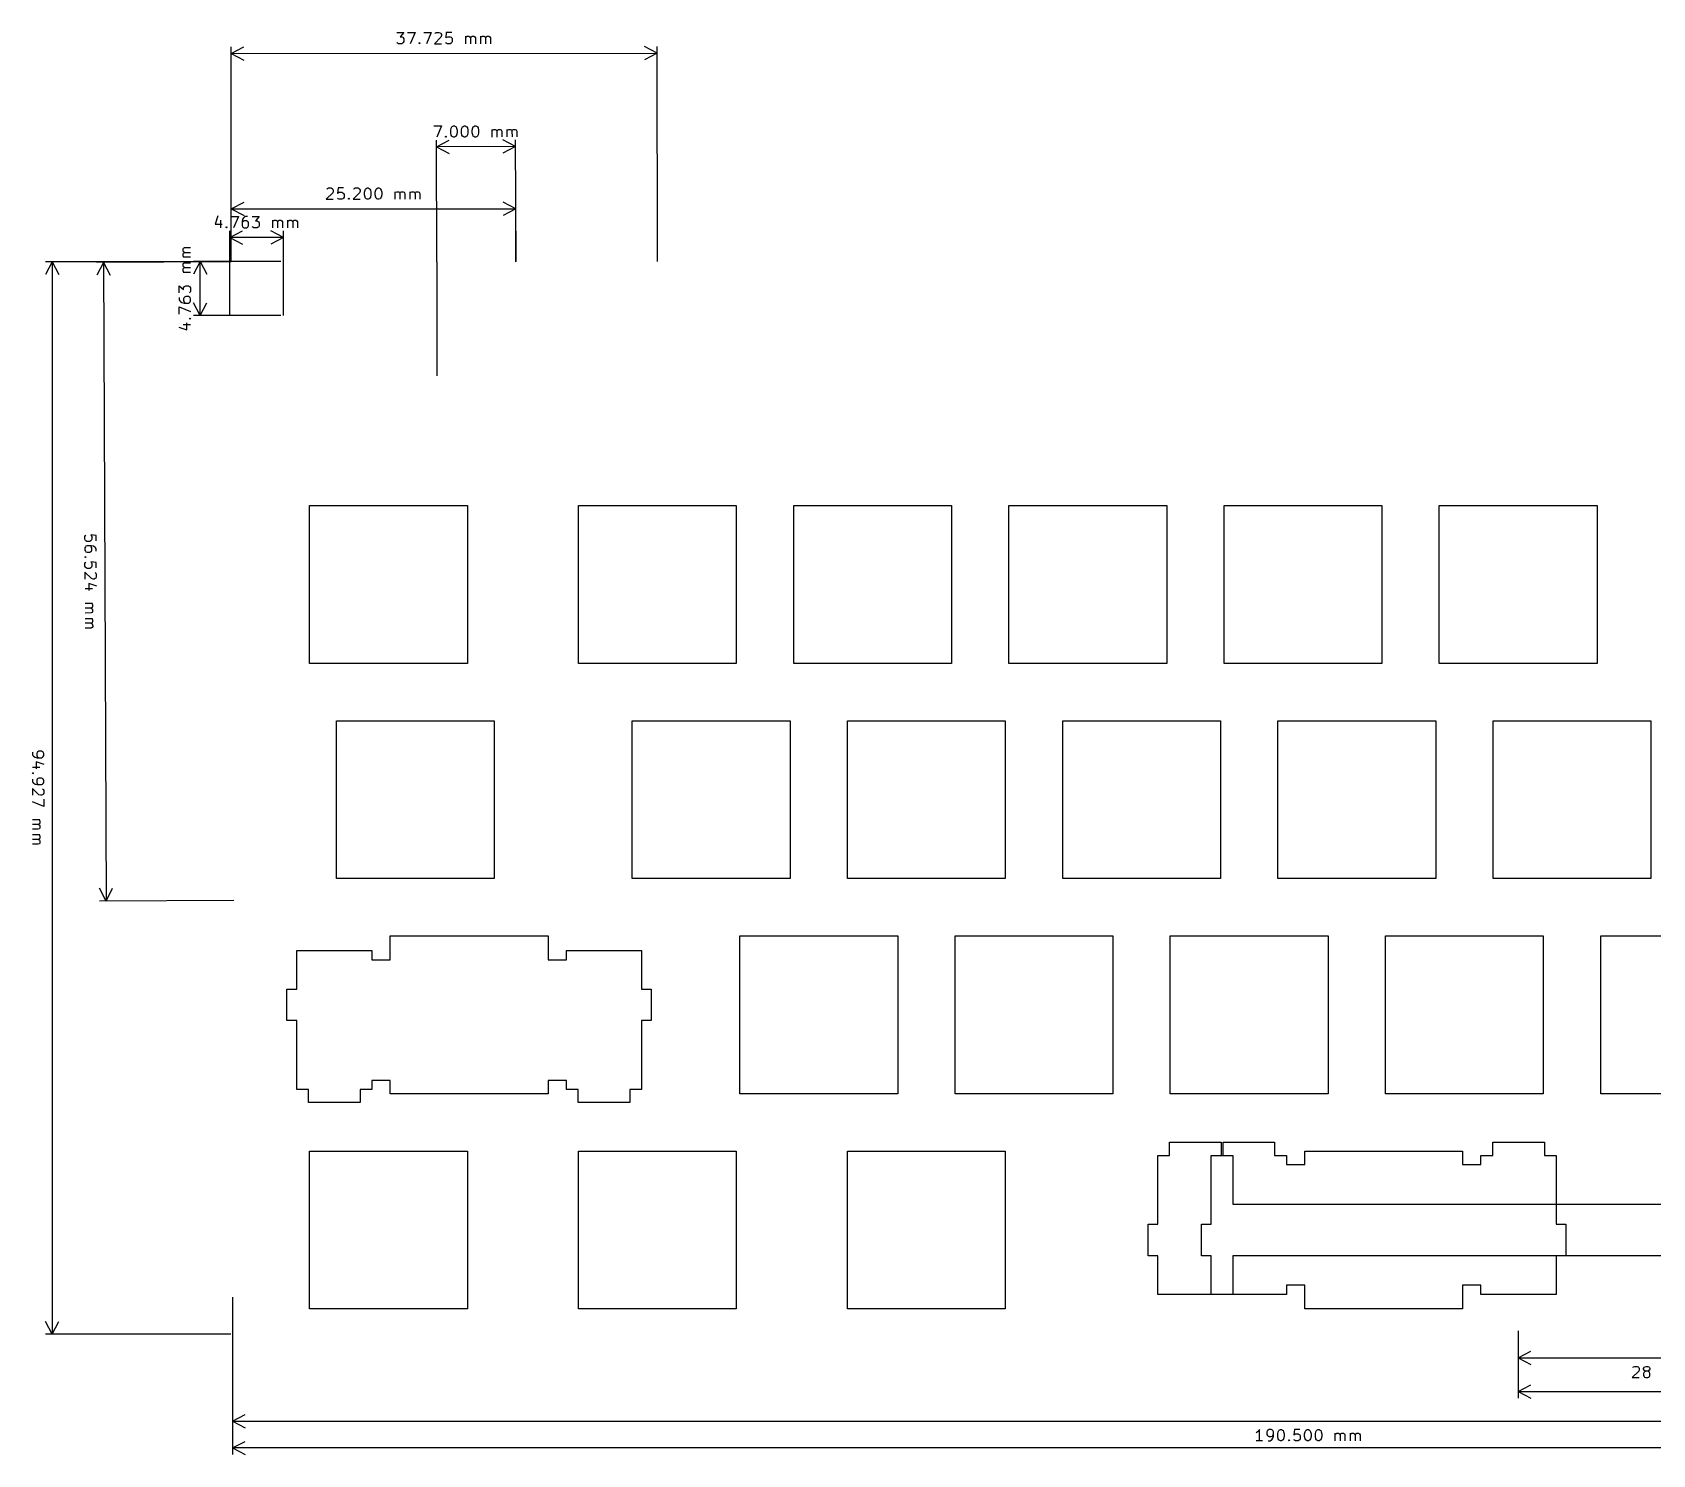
# Model space of a CAD drawing. Extents: x -0.3 to 11.8, y -6.4 to -1.4.
# Drawn here: x -0.3 to 5.34, y -6.31 to -1.36 of the extents above; entities that cross this region are included whole.
import ezdxf

# ---------------------------------------------------------------- set-up
doc = ezdxf.new("R2010")
doc.units = 0
doc.header["$MEASUREMENT"] = 0
doc.layers.add('BLACK', color=7, linetype='CONTINUOUS')

msp = doc.modelspace()

# ---------------------------------------------------------------- linework, layer by layer
at = {"layer": 'BLACK', "linetype": 'CONTINUOUS'}
for p, q in [((0.389764, -2.15748), (0.389144, -1.40779)), ((0.389163, -1.43088), (0.433494, -1.40775)), ((0.96676, -1.35752), (0.991132, -1.35752)), ((0.968635, -1.39502), (0.96676, -1.39314)), ((0.972384, -1.39689), (0.968635, -1.39502)), ((0.983633, -1.39689), (0.972384, -1.39689)), ((0.991132, -1.35752), (0.978009, -1.37252)), ((0.978009, -1.37252), (0.983633, -1.37252)), ((0.983633, -1.37252), (0.987382, -1.3744)), ((0.987382, -1.39502), (0.983633, -1.39689)), ((0.987382, -1.3744), (0.989257, -1.37627)), ((0.989257, -1.39314), (0.987382, -1.39502)), ((0.989257, -1.37627), (0.991132, -1.38002)), ((0.991132, -1.38939), (0.989257, -1.39314)), ((0.991132, -1.38002), (0.991132, -1.38939)), ((1.00426, -1.35752), (1.0305, -1.35752)), ((1.0305, -1.35752), (1.01363, -1.39689)), ((1.04363, -1.39502), (1.0455, -1.39314)), ((1.0455, -1.39689), (1.04363, -1.39502)), ((1.0455, -1.39314), (1.04737, -1.39502)), ((1.0455, -1.39314), (1.0455, -1.39689)), ((1.04737, -1.39502), (1.0455, -1.39689)), ((1.0605, -1.35752), (1.08674, -1.35752)), ((1.08674, -1.35752), (1.06987, -1.39689)), ((1.12049, -1.3744), (1.09799, -1.39689)), ((1.09799, -1.39689), (1.12237, -1.39689)), ((1.09987, -1.36127), (1.10174, -1.3594)), ((1.10174, -1.3594), (1.10549, -1.35752)), ((1.10549, -1.35752), (1.11487, -1.35752)), ((1.11487, -1.35752), (1.11862, -1.3594)), ((1.11862, -1.3594), (1.12049, -1.36127)), ((1.12049, -1.36127), (1.12237, -1.36502)), ((1.12237, -1.36877), (1.12049, -1.3744)), ((1.12237, -1.36502), (1.12237, -1.36877)), ((1.13924, -1.35752), (1.13736, -1.37627)), ((1.13736, -1.37627), (1.13924, -1.3744)), ((1.13924, -1.39502), (1.13736, -1.39314)), ((1.15799, -1.35752), (1.13924, -1.35752)), ((1.13924, -1.3744), (1.14299, -1.37252)), ((1.14299, -1.39689), (1.13924, -1.39502)), ((1.14299, -1.37252), (1.15236, -1.37252)), ((1.15236, -1.39689), (1.14299, -1.39689)), ((1.15236, -1.37252), (1.15611, -1.3744)), ((1.15611, -1.39502), (1.15236, -1.39689)), ((1.15611, -1.3744), (1.15799, -1.37627)), ((1.15799, -1.39314), (1.15611, -1.39502)), ((1.15799, -1.37627), (1.15986, -1.38002)), ((1.15986, -1.38939), (1.15799, -1.39314)), ((1.15986, -1.38002), (1.15986, -1.38939)), ((1.20673, -1.39689), (1.20673, -1.37065)), ((1.20673, -1.3744), (1.2086, -1.37252)), ((1.2086, -1.37252), (1.21235, -1.37065)), ((1.21235, -1.37065), (1.21798, -1.37065)), ((1.21798, -1.37065), (1.22173, -1.37252)), ((1.22173, -1.37252), (1.2236, -1.37627)), ((1.2236, -1.37627), (1.22548, -1.37252)), ((1.2236, -1.37627), (1.2236, -1.39689)), ((1.22548, -1.37252), (1.22923, -1.37065)), ((1.22923, -1.37065), (1.23485, -1.37065)), ((1.23485, -1.37065), (1.2386, -1.37252)), ((1.2386, -1.37252), (1.24048, -1.37627)), ((1.24048, -1.37627), (1.24048, -1.39689)), ((1.25922, -1.39689), (1.25922, -1.37065)), ((1.25922, -1.3744), (1.2611, -1.37252)), ((1.2611, -1.37252), (1.26485, -1.37065)), ((1.26485, -1.37065), (1.27047, -1.37065)), ((1.27047, -1.37065), (1.27422, -1.37252)), ((1.27422, -1.37252), (1.2761, -1.37627)), ((1.2761, -1.37627), (1.27797, -1.37252)), ((1.2761, -1.37627), (1.2761, -1.39689)), ((1.27797, -1.37252), (1.28172, -1.37065)), ((1.28172, -1.37065), (1.28734, -1.37065)), ((1.28734, -1.37065), (1.29109, -1.37252)), ((1.29109, -1.37252), (1.29297, -1.37627)), ((1.29297, -1.37627), (1.29297, -1.39689)), ((1.8744, -1.42965), (1.83003, -1.4066)), ((1.875, -2.15625), (1.87438, -1.40656)), ((0.389163, -1.43088), (1.8744, -1.42965)), ((0.389163, -1.43088), (0.433532, -1.45393)), ((1.8744, -1.42965), (1.83007, -1.45277)), ((1.09623, -1.68363), (1.12248, -1.68352)), ((1.12248, -1.68352), (1.10577, -1.72296)), ((1.15441, -1.69838), (1.15625, -1.69087)), ((1.15625, -1.69087), (1.15811, -1.68711)), ((1.15811, -1.68711), (1.15998, -1.68523)), ((1.15998, -1.68523), (1.16372, -1.68334)), ((1.16372, -1.68334), (1.16747, -1.68332)), ((1.16747, -1.68332), (1.17123, -1.68518)), ((1.17123, -1.68518), (1.17311, -1.68705)), ((1.17311, -1.68705), (1.175, -1.69079)), ((1.175, -1.69079), (1.17691, -1.69828)), ((1.19191, -1.69822), (1.19375, -1.69071)), ((1.19375, -1.69071), (1.19561, -1.68695)), ((1.19561, -1.68695), (1.19747, -1.68507)), ((1.19747, -1.68507), (1.20122, -1.68318)), ((1.20122, -1.68318), (1.20497, -1.68316)), ((1.20497, -1.68316), (1.20872, -1.68502)), ((1.20872, -1.68502), (1.21061, -1.68689)), ((1.21061, -1.68689), (1.2125, -1.69063)), ((1.2125, -1.69063), (1.2144, -1.69812)), ((1.2294, -1.69806), (1.23124, -1.69055)), ((1.23124, -1.69055), (1.2331, -1.68679)), ((1.2331, -1.68679), (1.23497, -1.68491)), ((1.23497, -1.68491), (1.23871, -1.68302)), ((1.23871, -1.68302), (1.24246, -1.683)), ((1.24246, -1.683), (1.24622, -1.68486)), ((1.24622, -1.68486), (1.2481, -1.68673)), ((1.2481, -1.68673), (1.24999, -1.69047)), ((1.24999, -1.69047), (1.2519, -1.69796)), ((1.10669, -2.15669), (1.10488, -1.73325)), ((1.10498, -1.75633), (1.14923, -1.73306)), ((1.13576, -1.72096), (1.13763, -1.71907)), ((1.13764, -1.72282), (1.13576, -1.72096)), ((1.13763, -1.71907), (1.13951, -1.72094)), ((1.13763, -1.71907), (1.13764, -1.72282)), ((1.13951, -1.72094), (1.13764, -1.72282)), ((1.15445, -1.70775), (1.15441, -1.69838)), ((1.15636, -1.71524), (1.15445, -1.70775)), ((1.15825, -1.71898), (1.15636, -1.71524)), ((1.16013, -1.72085), (1.15825, -1.71898)), ((1.16389, -1.72271), (1.16013, -1.72085)), ((1.16764, -1.72269), (1.16389, -1.72271)), ((1.17138, -1.7208), (1.16764, -1.72269)), ((1.17325, -1.71892), (1.17138, -1.7208)), ((1.17511, -1.71516), (1.17325, -1.71892)), ((1.17695, -1.70766), (1.17511, -1.71516)), ((1.17691, -1.69828), (1.17695, -1.70766)), ((1.19195, -1.70759), (1.19191, -1.69822)), ((1.19385, -1.71508), (1.19195, -1.70759)), ((1.19574, -1.71882), (1.19385, -1.71508)), ((1.19763, -1.72069), (1.19574, -1.71882)), ((1.20138, -1.72255), (1.19763, -1.72069)), ((1.20513, -1.72253), (1.20138, -1.72255)), ((1.20888, -1.72064), (1.20513, -1.72253)), ((1.21074, -1.71876), (1.20888, -1.72064)), ((1.2126, -1.715), (1.21074, -1.71876)), ((1.21444, -1.7075), (1.2126, -1.715)), ((1.2144, -1.69812), (1.21444, -1.7075)), ((1.22944, -1.70743), (1.2294, -1.69806)), ((1.23135, -1.71492), (1.22944, -1.70743)), ((1.23324, -1.71866), (1.23135, -1.71492)), ((1.23512, -1.72053), (1.23324, -1.71866)), ((1.23888, -1.72239), (1.23512, -1.72053)), ((1.24263, -1.72237), (1.23888, -1.72239)), ((1.24637, -1.72048), (1.24263, -1.72237)), ((1.24824, -1.7186), (1.24637, -1.72048)), ((1.2501, -1.71484), (1.24824, -1.7186)), ((1.25194, -1.70733), (1.2501, -1.71484)), ((1.2519, -1.69796), (1.25194, -1.70733)), ((1.29887, -1.72213), (1.29876, -1.69588)), ((1.29878, -1.69963), (1.30064, -1.69775)), ((1.30064, -1.69775), (1.30438, -1.69586)), ((1.30438, -1.69586), (1.31001, -1.69584)), ((1.31001, -1.69584), (1.31377, -1.6977)), ((1.31377, -1.6977), (1.31566, -1.70144)), ((1.31566, -1.70144), (1.31751, -1.69768)), ((1.31566, -1.70144), (1.31574, -1.72206)), ((1.31751, -1.69768), (1.32126, -1.69579)), ((1.32126, -1.69579), (1.32688, -1.69576)), ((1.32688, -1.69576), (1.33064, -1.69762)), ((1.33064, -1.69762), (1.33253, -1.70136)), ((1.33253, -1.70136), (1.33262, -1.72199)), ((1.38057, -1.75515), (1.33612, -1.73226)), ((1.35136, -1.72191), (1.35125, -1.69566)), ((1.35127, -1.69941), (1.35314, -1.69753)), ((1.35314, -1.69753), (1.35688, -1.69564)), ((1.35688, -1.69564), (1.3625, -1.69561)), ((1.3625, -1.69561), (1.36626, -1.69747)), ((1.36626, -1.69747), (1.36815, -1.70121)), ((1.36815, -1.70121), (1.37001, -1.69745)), ((1.36815, -1.70121), (1.36824, -1.72183)), ((1.37001, -1.69745), (1.37375, -1.69556)), ((1.37375, -1.69556), (1.37937, -1.69554)), ((1.37937, -1.69554), (1.38313, -1.6974)), ((1.38228, -2.15551), (1.38047, -1.73207)), ((1.38313, -1.6974), (1.38502, -1.70114)), ((1.38502, -1.70114), (1.38511, -1.72176)), ((1.38057, -1.75515), (1.10498, -1.75633)), ((1.10498, -1.75633), (1.14943, -1.77923)), ((1.38057, -1.75515), (1.33632, -1.77843)), ((0.743345, -1.91657), (0.720847, -1.93907)), ((0.722722, -1.90345), (0.724597, -1.90157)), ((0.724597, -1.90157), (0.728346, -1.8997)), ((0.728346, -1.8997), (0.73772, -1.8997)), ((0.73772, -1.8997), (0.74147, -1.90157)), ((0.74147, -1.90157), (0.743345, -1.90345)), ((0.743345, -1.90345), (0.745219, -1.9072)), ((0.745219, -1.91095), (0.743345, -1.91657)), ((0.745219, -1.9072), (0.745219, -1.91095)), ((0.762092, -1.8997), (0.760217, -1.91845)), ((0.760217, -1.91845), (0.762092, -1.91657)), ((0.78084, -1.8997), (0.762092, -1.8997)), ((0.762092, -1.91657), (0.765842, -1.9147)), ((0.765842, -1.9147), (0.775216, -1.9147)), ((0.775216, -1.9147), (0.778965, -1.91657)), ((0.778965, -1.91657), (0.78084, -1.91845)), ((0.78084, -1.91845), (0.782715, -1.9222)), ((0.837083, -1.91657), (0.814586, -1.93907)), ((0.81646, -1.90345), (0.818335, -1.90157)), ((0.818335, -1.90157), (0.822085, -1.8997)), ((0.822085, -1.8997), (0.831459, -1.8997)), ((0.831459, -1.8997), (0.835208, -1.90157)), ((0.835208, -1.90157), (0.837083, -1.90345)), ((0.837083, -1.90345), (0.838958, -1.9072)), ((0.838958, -1.91095), (0.837083, -1.91657)), ((0.838958, -1.9072), (0.838958, -1.91095)), ((0.853956, -1.9147), (0.855831, -1.9072)), ((0.853956, -1.92407), (0.853956, -1.9147)), ((0.855831, -1.9072), (0.857705, -1.90345)), ((0.857705, -1.90345), (0.85958, -1.90157)), ((0.85958, -1.90157), (0.86333, -1.8997)), ((0.86333, -1.8997), (0.867079, -1.8997)), ((0.867079, -1.8997), (0.870829, -1.90157)), ((0.870829, -1.90157), (0.872703, -1.90345)), ((0.872703, -1.90345), (0.874578, -1.9072)), ((0.874578, -1.9072), (0.876453, -1.9147)), ((0.876453, -1.9147), (0.876453, -1.92407)), ((0.891451, -1.9147), (0.893326, -1.9072)), ((0.891451, -1.92407), (0.891451, -1.9147)), ((0.893326, -1.9072), (0.895201, -1.90345)), ((0.895201, -1.90345), (0.897075, -1.90157)), ((0.897075, -1.90157), (0.900825, -1.8997)), ((0.900825, -1.8997), (0.904574, -1.8997)), ((0.904574, -1.8997), (0.908324, -1.90157)), ((0.908324, -1.90157), (0.910199, -1.90345)), ((0.910199, -1.90345), (0.912073, -1.9072)), ((0.912073, -1.9072), (0.913948, -1.9147)), ((0.913948, -1.9147), (0.913948, -1.92407)), ((0.960817, -1.93907), (0.960817, -1.91282)), ((0.960817, -1.91657), (0.962692, -1.9147)), ((0.962692, -1.9147), (0.966442, -1.91282)), ((0.966442, -1.91282), (0.972066, -1.91282)), ((0.972066, -1.91282), (0.975816, -1.9147)), ((0.975816, -1.9147), (0.97769, -1.91845)), ((0.97769, -1.91845), (0.979565, -1.9147)), ((0.97769, -1.91845), (0.97769, -1.93907)), ((0.979565, -1.9147), (0.983315, -1.91282)), ((0.983315, -1.91282), (0.988939, -1.91282)), ((0.988939, -1.91282), (0.992688, -1.9147)), ((0.992688, -1.9147), (0.994563, -1.91845)), ((0.994563, -1.91845), (0.994563, -1.93907)), ((1.01331, -1.93907), (1.01331, -1.91282)), ((1.01331, -1.91657), (1.01519, -1.9147)), ((1.01519, -1.9147), (1.01894, -1.91282)), ((1.01894, -1.91282), (1.02456, -1.91282)), ((1.02456, -1.91282), (1.02831, -1.9147)), ((1.02831, -1.9147), (1.03018, -1.91845)), ((1.03018, -1.91845), (1.03206, -1.9147)), ((1.03018, -1.91845), (1.03018, -1.93907)), ((1.03206, -1.9147), (1.03581, -1.91282)), ((1.03581, -1.91282), (1.04143, -1.91282)), ((1.04143, -1.91282), (1.04518, -1.9147)), ((1.04518, -1.9147), (1.04706, -1.91845)), ((1.04706, -1.91845), (1.04706, -1.93907)), ((0.389764, -2.15748), (0.389764, -1.94935)), ((0.389764, -1.97244), (0.434114, -1.94935)), ((0.389764, -1.97244), (1.38189, -1.97244)), ((0.389764, -1.97244), (0.434114, -1.99553)), ((0.720847, -1.93907), (0.745219, -1.93907)), ((0.762092, -1.9372), (0.760217, -1.93532)), ((0.765842, -1.93907), (0.762092, -1.9372)), ((0.775216, -1.93907), (0.765842, -1.93907)), ((0.778965, -1.9372), (0.775216, -1.93907)), ((0.78084, -1.93532), (0.778965, -1.9372)), ((0.782715, -1.93157), (0.78084, -1.93532)), ((0.782715, -1.9222), (0.782715, -1.93157)), ((0.797713, -1.9372), (0.799588, -1.93532)), ((0.799588, -1.93907), (0.797713, -1.9372)), ((0.799588, -1.93532), (0.801462, -1.9372)), ((0.799588, -1.93532), (0.799588, -1.93907)), ((0.801462, -1.9372), (0.799588, -1.93907)), ((0.814586, -1.93907), (0.838958, -1.93907)), ((0.855831, -1.93157), (0.853956, -1.92407)), ((0.857705, -1.93532), (0.855831, -1.93157)), ((0.85958, -1.9372), (0.857705, -1.93532)), ((0.86333, -1.93907), (0.85958, -1.9372)), ((0.867079, -1.93907), (0.86333, -1.93907)), ((0.870829, -1.9372), (0.867079, -1.93907)), ((0.872703, -1.93532), (0.870829, -1.9372)), ((0.874578, -1.93157), (0.872703, -1.93532)), ((0.876453, -1.92407), (0.874578, -1.93157)), ((0.893326, -1.93157), (0.891451, -1.92407)), ((0.895201, -1.93532), (0.893326, -1.93157)), ((0.897075, -1.9372), (0.895201, -1.93532)), ((0.900825, -1.93907), (0.897075, -1.9372)), ((0.904574, -1.93907), (0.900825, -1.93907)), ((0.908324, -1.9372), (0.904574, -1.93907)), ((0.910199, -1.93532), (0.908324, -1.9372)), ((0.912073, -1.93157), (0.910199, -1.93532)), ((0.913948, -1.92407), (0.912073, -1.93157)), ((1.38189, -1.97244), (1.33754, -1.94935)), ((1.38189, -1.97244), (1.33754, -1.99553)), ((1.38189, -2.15748), (1.38189, -1.94935)), ((0.343142, -1.99726), (0.333768, -2.02538)), ((0.333768, -2.02538), (0.35814, -2.02538)), ((0.352516, -2.01226), (0.352516, -2.0385)), ((0.388136, -1.99913), (0.414383, -1.99913)), ((0.414383, -1.99913), (0.39751, -2.0385)), ((0.429381, -2.00851), (0.427506, -2.01601)), ((0.427506, -2.01601), (0.427506, -2.03101)), ((0.429381, -2.01788), (0.427506, -2.02163)), ((0.427506, -2.03101), (0.429381, -2.03475)), ((0.433131, -2.00288), (0.429381, -2.00851)), ((0.431256, -2.01601), (0.429381, -2.01788)), ((0.435005, -2.01413), (0.431256, -2.01601)), ((0.435005, -2.00101), (0.433131, -2.00288)), ((0.438755, -1.99913), (0.435005, -2.00101)), ((0.442504, -2.01413), (0.435005, -2.01413)), ((0.446254, -1.99913), (0.438755, -1.99913)), ((0.446254, -2.01601), (0.442504, -2.01413)), ((0.448129, -2.01788), (0.446254, -2.01601)), ((0.450004, -2.02163), (0.448129, -2.01788)), ((0.448129, -2.03475), (0.450004, -2.03101)), ((0.450004, -2.03101), (0.450004, -2.02163)), ((0.463127, -1.99913), (0.487499, -1.99913)), ((0.487499, -1.99913), (0.474375, -2.01413)), ((0.474375, -2.01413), (0.48, -2.01413)), ((0.48, -2.01413), (0.483749, -2.01601)), ((0.483749, -2.01601), (0.485624, -2.01788)), ((0.485624, -2.01788), (0.487499, -2.02163)), ((0.487499, -2.03101), (0.485624, -2.03475)), ((0.487499, -2.02163), (0.487499, -2.03101)), ((0.534368, -2.0385), (0.534368, -2.01226)), ((0.534368, -2.01601), (0.536243, -2.01413)), ((0.536243, -2.01413), (0.539992, -2.01226)), ((0.539992, -2.01226), (0.545617, -2.01226)), ((0.545617, -2.01226), (0.549366, -2.01413)), ((0.549366, -2.01413), (0.551241, -2.01788)), ((0.551241, -2.01788), (0.553116, -2.01413)), ((0.551241, -2.01788), (0.551241, -2.0385)), ((0.553116, -2.01413), (0.556865, -2.01226)), ((0.556865, -2.01226), (0.562489, -2.01226)), ((0.562489, -2.01226), (0.566239, -2.01413)), ((0.566239, -2.01413), (0.568114, -2.01788)), ((0.568114, -2.01788), (0.568114, -2.0385)), ((0.586861, -2.0385), (0.586861, -2.01226)), ((0.586861, -2.01601), (0.588736, -2.01413)), ((0.588736, -2.01413), (0.592486, -2.01226)), ((0.592486, -2.01226), (0.59811, -2.01226)), ((0.59811, -2.01226), (0.60186, -2.01413)), ((0.60186, -2.01413), (0.603734, -2.01788)), ((0.603734, -2.01788), (0.605609, -2.01413)), ((0.603734, -2.01788), (0.603734, -2.0385)), ((0.605609, -2.01413), (0.609359, -2.01226)), ((0.609359, -2.01226), (0.614983, -2.01226)), ((0.614983, -2.01226), (0.618732, -2.01413)), ((0.618732, -2.01413), (0.620607, -2.01788)), ((0.620607, -2.01788), (0.620607, -2.0385)), ((0.371263, -2.03663), (0.373138, -2.03475)), ((0.373138, -2.0385), (0.371263, -2.03663)), ((0.373138, -2.03475), (0.375013, -2.03663)), ((0.373138, -2.03475), (0.373138, -2.0385)), ((0.375013, -2.03663), (0.373138, -2.0385)), ((0.384375, -2.34375), (0.384375, -2.04879)), ((0.384375, -2.07187), (0.428726, -2.04879)), ((0.571875, -2.07187), (0.384375, -2.07187)), ((0.384375, -2.07187), (0.428726, -2.09496)), ((0.429381, -2.03475), (0.431256, -2.03663)), ((0.431256, -2.03663), (0.435005, -2.0385)), ((0.435005, -2.0385), (0.442504, -2.0385)), ((0.442504, -2.0385), (0.446254, -2.03663)), ((0.446254, -2.03663), (0.448129, -2.03475)), ((0.465002, -2.03663), (0.463127, -2.03475)), ((0.468751, -2.0385), (0.465002, -2.03663)), ((0.48, -2.0385), (0.468751, -2.0385)), ((0.483749, -2.03663), (0.48, -2.0385)), ((0.485624, -2.03475), (0.483749, -2.03663)), ((0.571875, -2.07187), (0.527524, -2.04879)), ((0.571875, -2.07187), (0.527524, -2.09496)), ((0.571875, -2.34375), (0.571875, -2.04879)), ((0.221632, -2.11314), (0.223507, -2.10939)), ((0.221632, -2.11877), (0.221632, -2.11314)), ((0.223507, -2.12252), (0.221632, -2.11877)), ((0.221632, -2.13001), (0.223507, -2.12627)), ((0.221632, -2.13564), (0.221632, -2.13001)), ((0.223507, -2.13939), (0.221632, -2.13564)), ((0.247879, -2.14126), (0.221632, -2.14126)), ((0.223507, -2.10939), (0.227257, -2.10752)), ((0.227257, -2.12439), (0.223507, -2.12252)), ((0.223507, -2.12627), (0.227257, -2.12439)), ((0.225382, -2.14126), (0.223507, -2.13939)), ((0.227257, -2.10752), (0.247879, -2.10752)), ((0.227257, -2.12439), (0.247879, -2.12439)), ((0.38801, -2.15696), (-0.257463, -2.15696)), ((-0.234375, -2.15696), (-0.257463, -2.20131)), ((-0.234375, -2.15696), (-0.234375, -5.89426)), ((-0.234375, -2.15696), (-0.211288, -2.20131)), ((0.389764, -2.15748), (-0.078538, -2.15931)), ((-0.055451, -2.15922), (-0.078365, -2.20366)), ((-0.055451, -2.15922), (-0.046777, -4.38455)), ((-0.055451, -2.15922), (-0.032191, -2.20348)), ((0.221632, -2.16564), (0.223507, -2.16189)), ((0.221632, -2.17126), (0.221632, -2.16564)), ((0.223507, -2.17501), (0.221632, -2.17126)), ((0.221632, -2.18251), (0.223507, -2.17876)), ((0.221632, -2.18813), (0.221632, -2.18251)), ((0.223507, -2.19188), (0.221632, -2.18813)), ((0.247879, -2.19376), (0.221632, -2.19376)), ((0.223507, -2.16189), (0.227257, -2.16001)), ((0.227257, -2.17688), (0.223507, -2.17501)), ((0.223507, -2.17876), (0.227257, -2.17688)), ((0.225382, -2.19376), (0.223507, -2.19188)), ((0.227257, -2.16001), (0.247879, -2.16001)), ((0.227257, -2.17688), (0.247879, -2.17688)), ((0.5625, -2.15625), (0.258163, -2.15625)), ((0.28125, -2.15625), (0.258163, -2.2006)), ((0.28125, -2.34375), (0.28125, -2.15625)), ((0.28125, -2.15625), (0.304337, -2.2006)), ((1.10669, -2.15669), (1.10669, -2.55469)), ((0.208509, -2.265), (0.208509, -2.24063)), ((0.208509, -2.24063), (0.223507, -2.25375)), ((0.223507, -2.24813), (0.225382, -2.24438)), ((0.223507, -2.25375), (0.223507, -2.24813)), ((0.225382, -2.24438), (0.227257, -2.2425)), ((0.227257, -2.2425), (0.231006, -2.24063)), ((0.231006, -2.24063), (0.24038, -2.24063)), ((0.24038, -2.24063), (0.24413, -2.2425)), ((0.24413, -2.2425), (0.246004, -2.24438)), ((0.246004, -2.24438), (0.247879, -2.24813)), ((0.247879, -2.24813), (0.247879, -2.25937)), ((0.208509, -2.28187), (0.208509, -2.28937)), ((0.208509, -2.28937), (0.210384, -2.29312)), ((0.208509, -2.33999), (0.208509, -2.31374)), ((0.208509, -2.31374), (0.247879, -2.33061)), ((0.210384, -2.29312), (0.212259, -2.29499)), ((0.212259, -2.29499), (0.217883, -2.29874)), ((0.217883, -2.29874), (0.225382, -2.30062)), ((0.225382, -2.28187), (0.223507, -2.28562)), ((0.223507, -2.28562), (0.223507, -2.29312)), ((0.223507, -2.29312), (0.225382, -2.29687)), ((0.227257, -2.28), (0.225382, -2.28187)), ((0.225382, -2.29687), (0.227257, -2.29874)), ((0.225382, -2.30062), (0.24038, -2.30062)), ((0.231006, -2.27812), (0.227257, -2.28)), ((0.227257, -2.29874), (0.231006, -2.30062)), ((0.24038, -2.27812), (0.231006, -2.27812)), ((0.24413, -2.28), (0.24038, -2.27812)), ((0.24038, -2.30062), (0.24413, -2.29874)), ((0.246004, -2.26312), (0.24413, -2.265)), ((0.246004, -2.28187), (0.24413, -2.28)), ((0.24413, -2.29874), (0.246004, -2.29687)), ((0.247879, -2.25937), (0.246004, -2.26312)), ((0.247879, -2.28562), (0.246004, -2.28187)), ((0.246004, -2.29687), (0.247879, -2.29312)), ((0.247879, -2.29312), (0.247879, -2.28562)), ((0.28125, -2.34375), (0.258163, -2.2994)), ((0.28125, -2.34375), (0.304337, -2.2994)), ((0.234756, -2.39436), (0.234756, -2.36998)), ((0.24413, -2.35499), (0.246004, -2.35311)), ((0.246004, -2.35686), (0.24413, -2.35499)), ((0.24413, -2.35499), (0.247879, -2.35499)), ((0.246004, -2.35311), (0.247879, -2.35499)), ((0.247879, -2.35499), (0.246004, -2.35686)), ((0.5625, -2.34375), (0.258163, -2.34375)), ((0.206634, -2.38498), (0.234756, -2.39436)), ((0.221632, -2.37561), (0.247879, -2.37561)), ((0.6625, -3.55625), (0.6625, -3.00625)), ((0.6625, -3.00625), (1.2125, -3.00625)), ((1.2125, -3.00625), (1.2125, -3.55625)), ((1.6, -3.00625), (2.15, -3.00625)), ((1.6, -3.55625), (1.6, -3.00625)), ((2.15, -3.00625), (2.15, -3.55625)), ((2.35, -3.00625), (2.9, -3.00625)), ((2.35, -3.55625), (2.35, -3.00625)), ((2.9, -3.00625), (2.9, -3.55625)), ((3.1, -3.00625), (3.65, -3.00625)), ((3.1, -3.55625), (3.1, -3.00625)), ((3.65, -3.00625), (3.65, -3.55625)), ((3.85, -3.00625), (4.4, -3.00625)), ((3.85, -3.55625), (3.85, -3.00625)), ((4.4, -3.00625), (4.4, -3.55625)), ((4.6, -3.00625), (5.15, -3.00625)), ((4.6, -3.55625), (4.6, -3.00625)), ((5.15, -3.00625), (5.15, -3.55625)), ((-0.120654, -3.11467), (-0.118793, -3.11091)), ((-0.120622, -3.12404), (-0.120654, -3.11467)), ((-0.118734, -3.12778), (-0.120622, -3.12404)), ((-0.118655, -3.15028), (-0.120517, -3.15404)), ((-0.120517, -3.15404), (-0.120491, -3.16153)), ((-0.120491, -3.16153), (-0.118603, -3.16528)), ((-0.118793, -3.11091), (-0.116925, -3.10903)), ((-0.116853, -3.12965), (-0.118734, -3.12778)), ((-0.116787, -3.1484), (-0.118655, -3.15028)), ((-0.113097, -3.13151), (-0.116853, -3.12965)), ((-0.113044, -3.14651), (-0.116787, -3.1484)), ((-0.103723, -3.13148), (-0.113097, -3.13151)), ((-0.098046, -3.14646), (-0.113044, -3.14651)), ((-0.09998, -3.12959), (-0.103723, -3.13148)), ((-0.099914, -3.14834), (-0.10367, -3.14648)), ((-0.081298, -3.11078), (-0.100052, -3.10897)), ((-0.100052, -3.10897), (-0.09817, -3.11084)), ((-0.098112, -3.12771), (-0.09998, -3.12959)), ((-0.098033, -3.15021), (-0.099914, -3.14834)), ((-0.09817, -3.11084), (-0.096283, -3.11458)), ((-0.09625, -3.12395), (-0.098112, -3.12771)), ((-0.090541, -3.14831), (-0.098046, -3.14646)), ((-0.096145, -3.15395), (-0.098033, -3.15021)), ((-0.097981, -3.16521), (-0.096119, -3.16145)), ((-0.096283, -3.11458), (-0.09625, -3.12395)), ((-0.096119, -3.16145), (-0.096145, -3.15395)), ((-0.084903, -3.15204), (-0.090541, -3.14831)), ((-0.083022, -3.1539), (-0.084903, -3.15204)), ((-0.081134, -3.15765), (-0.083022, -3.1539)), ((-0.081232, -3.12953), (-0.081298, -3.11078)), ((-0.081108, -3.16515), (-0.081134, -3.15765)), ((-0.120406, -3.18591), (-0.118538, -3.18403)), ((-0.116656, -3.18589), (-0.120406, -3.18591)), ((-0.118524, -3.18777), (-0.120406, -3.18591)), ((-0.120327, -3.2084), (-0.118466, -3.20465)), ((-0.120295, -3.21778), (-0.120327, -3.2084)), ((-0.118407, -3.22152), (-0.120295, -3.21778)), ((-0.118603, -3.16528), (-0.116722, -3.16715)), ((-0.118538, -3.18403), (-0.116656, -3.18589)), ((-0.116656, -3.18589), (-0.118524, -3.18777)), ((-0.118466, -3.20465), (-0.116597, -3.20277)), ((-0.116722, -3.16715), (-0.112966, -3.16901)), ((-0.112966, -3.16901), (-0.103592, -3.16897)), ((-0.103592, -3.16897), (-0.099849, -3.16709)), ((-0.099849, -3.16709), (-0.097981, -3.16521)), ((-0.080971, -3.20452), (-0.099725, -3.20271)), ((-0.099725, -3.20271), (-0.097843, -3.20458)), ((-0.097843, -3.20458), (-0.095955, -3.20832)), ((-0.095923, -3.21769), (-0.097784, -3.22145)), ((-0.095955, -3.20832), (-0.095923, -3.21769)), ((-0.080905, -3.22326), (-0.080971, -3.20452)), ((-0.097647, -3.26082), (-0.120223, -3.2384)), ((-0.120223, -3.2384), (-0.120137, -3.26277)), ((-0.116525, -3.22339), (-0.118407, -3.22152)), ((-0.112769, -3.22525), (-0.116525, -3.22339)), ((-0.103396, -3.22522), (-0.112769, -3.22525)), ((-0.099653, -3.22333), (-0.103396, -3.22522)), ((-0.097784, -3.22145), (-0.099653, -3.22333)), ((-0.092016, -3.26267), (-0.097647, -3.26082)), ((-0.088267, -3.26266), (-0.092016, -3.26267)), ((-0.084524, -3.26077), (-0.088267, -3.26266)), ((-0.084596, -3.24015), (-0.082714, -3.24202)), ((-0.082656, -3.25889), (-0.084524, -3.26077)), ((-0.082714, -3.24202), (-0.080826, -3.24576)), ((-0.080794, -3.25514), (-0.082656, -3.25889)), ((-0.080826, -3.24576), (-0.080794, -3.25514)), ((-0.093773, -3.29643), (-0.12002, -3.29652)), ((-0.078808, -3.287), (-0.106962, -3.27772)), ((-0.106962, -3.27772), (-0.106877, -3.3021)), ((-0.119843, -3.34714), (-0.093596, -3.34704)), ((-0.099162, -3.36394), (-0.119784, -3.36401)), ((-0.099103, -3.38081), (-0.119725, -3.38088)), ((-0.095419, -3.36205), (-0.099162, -3.36394)), ((-0.099162, -3.36394), (-0.095406, -3.3658)), ((-0.09536, -3.37892), (-0.099103, -3.38081)), ((-0.097346, -3.34706), (-0.095465, -3.34893)), ((-0.095465, -3.34893), (-0.093577, -3.35267)), ((-0.093557, -3.35829), (-0.095419, -3.36205)), ((-0.095406, -3.3658), (-0.093518, -3.36954)), ((-0.093498, -3.37517), (-0.09536, -3.37892)), ((-0.093577, -3.35267), (-0.093557, -3.35829)), ((-0.093518, -3.36954), (-0.093498, -3.37517)), ((-0.11966, -3.39963), (-0.093413, -3.39954)), ((-0.098978, -3.41643), (-0.119601, -3.4165)), ((-0.09892, -3.4333), (-0.119542, -3.43337)), ((-0.095236, -3.41454), (-0.098978, -3.41643)), ((-0.098978, -3.41643), (-0.095223, -3.41829)), ((-0.095177, -3.43141), (-0.09892, -3.4333)), ((-0.097163, -3.39955), (-0.095281, -3.40142)), ((-0.095281, -3.40142), (-0.093394, -3.40516)), ((-0.093374, -3.41079), (-0.095236, -3.41454)), ((-0.095223, -3.41829), (-0.093335, -3.42203)), ((-0.093315, -3.42766), (-0.095177, -3.43141)), ((-0.093394, -3.40516), (-0.093374, -3.41079)), ((-0.093335, -3.42203), (-0.093315, -3.42766)), ((1.2125, -3.55625), (0.6625, -3.55625)), ((2.15, -3.55625), (1.6, -3.55625)), ((2.9, -3.55625), (2.35, -3.55625)), ((3.65, -3.55625), (3.1, -3.55625)), ((4.4, -3.55625), (3.85, -3.55625)), ((5.15, -3.55625), (4.6, -3.55625)), ((0.75625, -4.30625), (0.75625, -3.75625)), ((0.75625, -3.75625), (1.30625, -3.75625)), ((1.30625, -3.75625), (1.30625, -4.30625)), ((1.7875, -3.75625), (2.3375, -3.75625)), ((1.7875, -4.30625), (1.7875, -3.75625)), ((2.3375, -3.75625), (2.3375, -4.30625)), ((2.5375, -3.75625), (3.0875, -3.75625)), ((2.5375, -4.30625), (2.5375, -3.75625)), ((3.0875, -3.75625), (3.0875, -4.30625)), ((3.2875, -3.75625), (3.8375, -3.75625)), ((3.2875, -4.30625), (3.2875, -3.75625)), ((3.8375, -3.75625), (3.8375, -4.30625)), ((4.0375, -3.75625), (4.5875, -3.75625)), ((4.0375, -4.30625), (4.0375, -3.75625)), ((4.5875, -3.75625), (4.5875, -4.30625)), ((4.7875, -3.75625), (5.3375, -3.75625)), ((4.7875, -4.30625), (4.7875, -3.75625)), ((5.3375, -3.75625), (5.3375, -4.30625)), ((-0.303367, -3.86625), (-0.303367, -3.87375)), ((-0.303367, -3.87375), (-0.301492, -3.8775)), ((-0.301492, -3.8775), (-0.299617, -3.87938)), ((-0.299617, -3.87938), (-0.293993, -3.88312)), ((-0.293993, -3.88312), (-0.286494, -3.885)), ((-0.286494, -3.86625), (-0.288368, -3.87)), ((-0.288368, -3.87), (-0.288368, -3.8775)), ((-0.288368, -3.8775), (-0.286494, -3.88125)), ((-0.284619, -3.86438), (-0.286494, -3.86625)), ((-0.286494, -3.88125), (-0.284619, -3.88312)), ((-0.286494, -3.885), (-0.271496, -3.885)), ((-0.280869, -3.8625), (-0.284619, -3.86438)), ((-0.284619, -3.88312), (-0.280869, -3.885)), ((-0.271496, -3.8625), (-0.280869, -3.8625)), ((-0.267746, -3.86438), (-0.271496, -3.8625)), ((-0.271496, -3.885), (-0.267746, -3.88312)), ((-0.265871, -3.86625), (-0.267746, -3.86438)), ((-0.267746, -3.88312), (-0.265871, -3.88125)), ((-0.263996, -3.87), (-0.265871, -3.86625)), ((-0.265871, -3.88125), (-0.263996, -3.8775)), ((-0.263996, -3.8775), (-0.263996, -3.87)), ((-0.27712, -3.91875), (-0.303367, -3.91875)), ((-0.303367, -3.93937), (-0.301492, -3.93749)), ((-0.301492, -3.94124), (-0.303367, -3.93937)), ((-0.299617, -3.93937), (-0.303367, -3.93937)), ((-0.301492, -3.93749), (-0.299617, -3.93937)), ((-0.299617, -3.93937), (-0.301492, -3.94124)), ((-0.262122, -3.90937), (-0.290243, -3.9)), ((-0.290243, -3.9), (-0.290243, -3.92437)), ((-0.303367, -3.95999), (-0.303367, -3.96749)), ((-0.303367, -3.96749), (-0.301492, -3.97124)), ((-0.280869, -4.01436), (-0.303367, -3.99186)), ((-0.303367, -3.99186), (-0.303367, -4.01623)), ((-0.301492, -3.97124), (-0.299617, -3.97311)), ((-0.299617, -3.97311), (-0.293993, -3.97686)), ((-0.293993, -3.97686), (-0.286494, -3.97874)), ((-0.286494, -3.95999), (-0.288368, -3.96374)), ((-0.288368, -3.96374), (-0.288368, -3.97124)), ((-0.288368, -3.97124), (-0.286494, -3.97499)), ((-0.284619, -3.95812), (-0.286494, -3.95999)), ((-0.286494, -3.97499), (-0.284619, -3.97686)), ((-0.286494, -3.97874), (-0.271496, -3.97874)), ((-0.280869, -3.95624), (-0.284619, -3.95812)), ((-0.284619, -3.97686), (-0.280869, -3.97874)), ((-0.271496, -3.95624), (-0.280869, -3.95624)), ((-0.267746, -3.95812), (-0.271496, -3.95624)), ((-0.271496, -3.97874), (-0.267746, -3.97686)), ((-0.265871, -3.95999), (-0.267746, -3.95812)), ((-0.267746, -3.97686), (-0.265871, -3.97499)), ((-0.267746, -3.99374), (-0.265871, -3.99561)), ((-0.263996, -3.96374), (-0.265871, -3.95999)), ((-0.265871, -3.97499), (-0.263996, -3.97124)), ((-0.265871, -3.99561), (-0.263996, -3.99936)), ((-0.263996, -4.00873), (-0.265871, -4.01248)), ((-0.263996, -3.97124), (-0.263996, -3.96374)), ((-0.263996, -3.99936), (-0.263996, -4.00873)), ((-0.263996, -4.0556), (-0.303367, -4.03873)), ((-0.275245, -4.01623), (-0.280869, -4.01436)), ((-0.271496, -4.01623), (-0.275245, -4.01623)), ((-0.267746, -4.01436), (-0.271496, -4.01623)), ((-0.265871, -4.01248), (-0.267746, -4.01436)), ((-0.263996, -4.02936), (-0.263996, -4.0556)), ((-0.303367, -4.1006), (-0.27712, -4.1006)), ((-0.282744, -4.11747), (-0.303367, -4.11747)), ((-0.278995, -4.1156), (-0.282744, -4.11747)), ((-0.282744, -4.11747), (-0.278995, -4.11935)), ((-0.280869, -4.1006), (-0.278995, -4.10247)), ((-0.278995, -4.10247), (-0.27712, -4.10622)), ((-0.27712, -4.11185), (-0.278995, -4.1156)), ((-0.278995, -4.11935), (-0.27712, -4.12309)), ((-0.27712, -4.10622), (-0.27712, -4.11185)), ((-0.282744, -4.13434), (-0.303367, -4.13434)), ((-0.303367, -4.15309), (-0.27712, -4.15309)), ((-0.282744, -4.16996), (-0.303367, -4.16996)), ((-0.278995, -4.13247), (-0.282744, -4.13434)), ((-0.278995, -4.16809), (-0.282744, -4.16996)), ((-0.282744, -4.16996), (-0.278995, -4.17184)), ((-0.280869, -4.15309), (-0.278995, -4.15497)), ((-0.27712, -4.12872), (-0.278995, -4.13247)), ((-0.278995, -4.15497), (-0.27712, -4.15872)), ((-0.27712, -4.16434), (-0.278995, -4.16809)), ((-0.278995, -4.17184), (-0.27712, -4.17559)), ((-0.27712, -4.12309), (-0.27712, -4.12872)), ((-0.27712, -4.15872), (-0.27712, -4.16434)), ((-0.27712, -4.17559), (-0.27712, -4.18121)), ((-0.282744, -4.18684), (-0.303367, -4.18684)), ((-0.278995, -4.18496), (-0.282744, -4.18684)), ((-0.27712, -4.18121), (-0.278995, -4.18496)), ((-0.046777, -4.38455), (-0.070037, -4.34029)), ((-0.046777, -4.38455), (-0.023862, -4.34011)), ((1.30625, -4.30625), (0.75625, -4.30625)), ((2.3375, -4.30625), (1.7875, -4.30625)), ((3.0875, -4.30625), (2.5375, -4.30625)), ((3.8375, -4.30625), (3.2875, -4.30625)), ((4.5875, -4.30625), (4.0375, -4.30625)), ((5.3375, -4.30625), (4.7875, -4.30625)), ((0.398438, -4.38282), (-0.069864, -4.38464)), ((0.94375, -4.58925), (0.94375, -4.50625)), ((0.94375, -4.50625), (1.49375, -4.50625)), ((1.49375, -4.50625), (1.49375, -4.58925)), ((2.1625, -4.50625), (2.7125, -4.50625)), ((2.1625, -5.05625), (2.1625, -4.50625)), ((2.7125, -4.50625), (2.7125, -5.05625)), ((2.9125, -4.50625), (3.4625, -4.50625)), ((2.9125, -5.05625), (2.9125, -4.50625)), ((3.4625, -4.50625), (3.4625, -5.05625)), ((3.6625, -4.50625), (4.2125, -4.50625)), ((3.6625, -5.05625), (3.6625, -4.50625)), ((4.2125, -4.50625), (4.2125, -5.05625)), ((4.4125, -4.50625), (4.9625, -4.50625)), ((4.4125, -5.05625), (4.4125, -4.50625)), ((4.9625, -4.50625), (4.9625, -5.05625)), ((5.1625, -4.50625), (5.7125, -4.50625)), ((5.1625, -5.05625), (5.1625, -4.50625)), ((0.61775, -4.55725), (0.87975, -4.55725)), ((0.61775, -4.69125), (0.61775, -4.55725)), ((0.87975, -4.55725), (0.87975, -4.58925)), ((1.55775, -4.55725), (1.81975, -4.55725)), ((1.55775, -4.58925), (1.55775, -4.55725)), ((1.81975, -4.55725), (1.81975, -4.69125)), ((0.87975, -4.58925), (0.94375, -4.58925)), ((1.49375, -4.58925), (1.55775, -4.58925)), ((0.58375, -4.69125), (0.61775, -4.69125)), ((0.58375, -4.80125), (0.58375, -4.69125)), ((1.81975, -4.69125), (1.85375, -4.69125)), ((1.85375, -4.69125), (1.85375, -4.80125)), ((0.61775, -4.80125), (0.58375, -4.80125)), ((0.61775, -5.04125), (0.61775, -4.80125)), ((1.81975, -4.80125), (1.81975, -5.04125)), ((1.85375, -4.80125), (1.81975, -4.80125)), ((0.87975, -5.01025), (0.87975, -5.04125)), ((0.94375, -5.01025), (0.87975, -5.01025)), ((0.94375, -5.05625), (0.94375, -5.01025)), ((1.49375, -5.01025), (1.49375, -5.05625)), ((1.55775, -5.01025), (1.49375, -5.01025)), ((1.55775, -5.04125), (1.55775, -5.01025)), ((0.65875, -5.04125), (0.61775, -5.04125)), ((0.65875, -5.08725), (0.65875, -5.04125)), ((0.83875, -5.04125), (0.83875, -5.08725)), ((0.87975, -5.04125), (0.83875, -5.04125)), ((1.49375, -5.05625), (0.94375, -5.05625)), ((1.59875, -5.04125), (1.55775, -5.04125)), ((1.59875, -5.08725), (1.59875, -5.04125)), ((1.77875, -5.04125), (1.77875, -5.08725)), ((1.81975, -5.04125), (1.77875, -5.04125)), ((2.7125, -5.05625), (2.1625, -5.05625)), ((3.4625, -5.05625), (2.9125, -5.05625)), ((4.2125, -5.05625), (3.6625, -5.05625)), ((4.9625, -5.05625), (4.4125, -5.05625)), ((5.7125, -5.05625), (5.1625, -5.05625)), ((0.83875, -5.08725), (0.65875, -5.08725)), ((1.77875, -5.08725), (1.59875, -5.08725)), ((3.66, -5.22525), (3.84, -5.22525)), ((3.66, -5.27125), (3.66, -5.22525)), ((3.84, -5.22525), (3.84, -5.27125)), ((3.84625, -5.22525), (4.02625, -5.22525)), ((3.84625, -5.27125), (3.84625, -5.22525)), ((4.02625, -5.22525), (4.02625, -5.27125)), ((4.78625, -5.22525), (4.96625, -5.22525)), ((4.78625, -5.27125), (4.78625, -5.22525)), ((4.96625, -5.22525), (4.96625, -5.27125)), ((0.6625, -5.80625), (0.6625, -5.25625)), ((0.6625, -5.25625), (1.2125, -5.25625)), ((1.2125, -5.25625), (1.2125, -5.80625)), ((1.6, -5.25625), (2.15, -5.25625)), ((1.6, -5.80625), (1.6, -5.25625)), ((2.15, -5.25625), (2.15, -5.80625)), ((2.5375, -5.80625), (2.5375, -5.25625)), ((2.5375, -5.25625), (3.0875, -5.25625)), ((3.0875, -5.25625), (3.0875, -5.80625)), ((3.619, -5.27125), (3.66, -5.27125)), ((3.619, -5.51125), (3.619, -5.27125)), ((3.80525, -5.27125), (3.84625, -5.27125)), ((3.80525, -5.51125), (3.80525, -5.27125)), ((3.84, -5.27125), (3.881, -5.27125)), ((3.881, -5.27125), (3.881, -5.44125)), ((4.02625, -5.27125), (4.06725, -5.27125)), ((4.06725, -5.27125), (4.06725, -5.30225)), ((4.06725, -5.30225), (4.13125, -5.30225)), ((4.13125, -5.25625), (4.68125, -5.25625)), ((4.13125, -5.30225), (4.13125, -5.25625)), ((4.68125, -5.25625), (4.68125, -5.30225)), ((4.68125, -5.30225), (4.74525, -5.30225)), ((4.74525, -5.27125), (4.78625, -5.27125)), ((4.74525, -5.30225), (4.74525, -5.27125)), ((4.96625, -5.27125), (5.00725, -5.27125)), ((5.00725, -5.27125), (5.00725, -5.51125)), ((3.881, -5.44125), (5.725, -5.44125)), ((3.585, -5.51125), (3.619, -5.51125)), ((3.585, -5.62125), (3.585, -5.51125)), ((3.77125, -5.51125), (3.80525, -5.51125)), ((3.77125, -5.62125), (3.77125, -5.51125)), ((5.00725, -5.51125), (5.04125, -5.51125)), ((5.04125, -5.51125), (5.04125, -5.62125)), ((3.619, -5.62125), (3.585, -5.62125)), ((3.619, -5.75525), (3.619, -5.62125)), ((3.80525, -5.62125), (3.77125, -5.62125)), ((3.80525, -5.75525), (3.80525, -5.62125)), ((3.881, -5.62125), (3.881, -5.75525)), ((5.725, -5.62125), (3.881, -5.62125)), ((5.00725, -5.62125), (5.00725, -5.75525)), ((5.04125, -5.62125), (5.00725, -5.62125)), ((3.881, -5.75525), (3.619, -5.75525)), ((4.06725, -5.75525), (3.80525, -5.75525)), ((4.06725, -5.72325), (4.06725, -5.75525)), ((4.13125, -5.72325), (4.06725, -5.72325)), ((4.13125, -5.80625), (4.13125, -5.72325)), ((4.68125, -5.72325), (4.68125, -5.80625)), ((4.74525, -5.72325), (4.68125, -5.72325)), ((4.74525, -5.75525), (4.74525, -5.72325)), ((5.00725, -5.75525), (4.74525, -5.75525)), ((0.39375, -5.76562), (0.39375, -6.21996)), ((0.39375, -5.76562), (0.39375, -6.31371)), ((1.2125, -5.80625), (0.6625, -5.80625)), ((2.15, -5.80625), (1.6, -5.80625)), ((3.0875, -5.80625), (2.5375, -5.80625)), ((4.68125, -5.80625), (4.13125, -5.80625)), ((-0.234375, -5.89426), (-0.257463, -5.84991)), ((-0.234375, -5.89426), (-0.211288, -5.84991)), ((0.38801, -5.89426), (-0.257463, -5.89426)), ((4.875, -5.88282), (4.875, -5.99965)), ((4.875, -5.88282), (4.875, -6.11684)), ((4.875, -5.97657), (4.91935, -5.95348)), ((4.875, -5.97657), (6.00001, -5.97657)), ((4.875, -5.97657), (4.91935, -5.99965)), ((5.29502, -6.02306), (5.27253, -6.04556)), ((5.2744, -6.00994), (5.27627, -6.00806)), ((5.27627, -6.00806), (5.28002, -6.00619)), ((5.28002, -6.00619), (5.2894, -6.00619)), ((5.2894, -6.00619), (5.29315, -6.00806)), ((5.29315, -6.00806), (5.29502, -6.00994)), ((5.29502, -6.00994), (5.2969, -6.01369)), ((5.2969, -6.01744), (5.29502, -6.02306)), ((5.2969, -6.01369), (5.2969, -6.01744)), ((5.3119, -6.01369), (5.31377, -6.00994)), ((5.3119, -6.01556), (5.3119, -6.01369)), ((5.31377, -6.01931), (5.3119, -6.01556)), ((5.31377, -6.02681), (5.3119, -6.03056)), ((5.3119, -6.03056), (5.3119, -6.03806)), ((5.3119, -6.03806), (5.31377, -6.04181)), ((5.31377, -6.00994), (5.31564, -6.00806)), ((5.31564, -6.02119), (5.31377, -6.01931)), ((5.31564, -6.02494), (5.31377, -6.02681)), ((5.31377, -6.04181), (5.31564, -6.04368)), ((5.31564, -6.00806), (5.31939, -6.00619)), ((5.31939, -6.02306), (5.31564, -6.02119)), ((5.31939, -6.02306), (5.31564, -6.02494)), ((5.31939, -6.00619), (5.32689, -6.00619)), ((5.32689, -6.02306), (5.31939, -6.02306)), ((5.32689, -6.00619), (5.33064, -6.00806)), ((5.33064, -6.02119), (5.32689, -6.02306)), ((5.33064, -6.02494), (5.32689, -6.02306)), ((5.33064, -6.00806), (5.33252, -6.00994)), ((5.33252, -6.01931), (5.33064, -6.02119)), ((5.33252, -6.02681), (5.33064, -6.02494)), ((5.33064, -6.04368), (5.33252, -6.04181)), ((5.33252, -6.00994), (5.33439, -6.01369)), ((5.33439, -6.01556), (5.33252, -6.01931)), ((5.33439, -6.03056), (5.33252, -6.02681)), ((5.33252, -6.04181), (5.33439, -6.03806)), ((5.33439, -6.01369), (5.33439, -6.01556)), ((5.33439, -6.03806), (5.33439, -6.03056)), ((4.875, -6.09376), (4.91935, -6.07067)), ((4.875, -6.09376), (7.12501, -6.09376)), ((4.875, -6.09376), (4.91935, -6.11684)), ((5.27253, -6.04556), (5.2969, -6.04556)), ((5.31564, -6.04368), (5.31939, -6.04556)), ((5.31939, -6.04556), (5.32689, -6.04556)), ((5.32689, -6.04556), (5.33064, -6.04368)), ((0.39375, -6.19687), (0.438101, -6.17379)), ((0.39375, -6.19687), (7.89375, -6.19687)), ((0.39375, -6.19687), (0.438101, -6.21996)), ((0.39375, -6.29062), (0.438101, -6.26754)), ((3.96565, -6.23587), (3.9619, -6.23774)), ((3.98439, -6.26587), (3.9619, -6.26587)), ((3.9694, -6.23212), (3.96565, -6.23587)), ((3.97315, -6.2265), (3.9694, -6.23212)), ((3.97315, -6.26587), (3.97315, -6.2265)), ((4.00127, -6.23025), (3.99939, -6.234)), ((3.99939, -6.234), (3.99939, -6.24337)), ((3.99939, -6.24337), (4.00127, -6.24712)), ((4.00314, -6.22837), (4.00127, -6.23025)), ((4.00127, -6.24712), (4.00314, -6.24899)), ((4.00689, -6.2265), (4.00314, -6.22837)), ((4.00314, -6.24899), (4.00689, -6.25087)), ((4.00314, -6.26587), (4.01064, -6.26587)), ((4.01439, -6.2265), (4.00689, -6.2265)), ((4.00689, -6.25087), (4.01439, -6.25087)), ((4.01064, -6.26587), (4.01439, -6.26399)), ((4.01814, -6.22837), (4.01439, -6.2265)), ((4.01439, -6.25087), (4.01814, -6.24899)), ((4.01439, -6.26399), (4.01627, -6.26212)), ((4.01627, -6.26212), (4.02002, -6.25649)), ((4.02002, -6.23025), (4.01814, -6.22837)), ((4.01814, -6.24899), (4.02002, -6.24712)), ((4.02189, -6.234), (4.02002, -6.23025)), ((4.02002, -6.24712), (4.02189, -6.24337)), ((4.02002, -6.25649), (4.02189, -6.24899)), ((4.02189, -6.24899), (4.02189, -6.234)), ((4.03689, -6.24149), (4.03876, -6.234)), ((4.03689, -6.25087), (4.03689, -6.24149)), ((4.03876, -6.25837), (4.03689, -6.25087)), ((4.03876, -6.234), (4.04064, -6.23025)), ((4.04064, -6.26212), (4.03876, -6.25837)), ((4.04064, -6.23025), (4.04251, -6.22837)), ((4.04251, -6.26399), (4.04064, -6.26212)), ((4.04251, -6.22837), (4.04626, -6.2265)), ((4.04626, -6.26587), (4.04251, -6.26399)), ((4.04626, -6.2265), (4.05001, -6.2265)), ((4.05001, -6.26587), (4.04626, -6.26587)), ((4.05001, -6.2265), (4.05376, -6.22837)), ((4.05376, -6.26399), (4.05001, -6.26587)), ((4.05376, -6.22837), (4.05564, -6.23025)), ((4.05564, -6.26212), (4.05376, -6.26399)), ((4.05564, -6.23025), (4.05751, -6.234)), ((4.05751, -6.25837), (4.05564, -6.26212)), ((4.05751, -6.234), (4.05939, -6.24149)), ((4.05939, -6.25087), (4.05751, -6.25837)), ((4.05939, -6.24149), (4.05939, -6.25087)), ((4.07438, -6.26399), (4.07626, -6.26212)), ((4.07626, -6.26587), (4.07438, -6.26399)), ((4.07626, -6.26212), (4.07813, -6.26399)), ((4.07626, -6.26212), (4.07626, -6.26587)), ((4.07813, -6.26399), (4.07626, -6.26587)), ((4.09501, -6.2265), (4.09313, -6.24524)), ((4.09313, -6.24524), (4.09501, -6.24337)), ((4.09501, -6.26399), (4.09313, -6.26212)), ((4.11375, -6.2265), (4.09501, -6.2265)), ((4.09501, -6.24337), (4.09876, -6.24149)), ((4.09876, -6.26587), (4.09501, -6.26399)), ((4.09876, -6.24149), (4.10813, -6.24149)), ((4.10813, -6.26587), (4.09876, -6.26587)), ((4.10813, -6.24149), (4.11188, -6.24337)), ((4.11188, -6.26399), (4.10813, -6.26587)), ((4.11188, -6.24337), (4.11375, -6.24524)), ((4.11375, -6.26212), (4.11188, -6.26399)), ((4.11375, -6.24524), (4.11563, -6.24899)), ((4.11563, -6.25837), (4.11375, -6.26212)), ((4.11563, -6.24899), (4.11563, -6.25837)), ((4.13063, -6.24149), (4.1325, -6.234)), ((4.13063, -6.25087), (4.13063, -6.24149)), ((4.1325, -6.25837), (4.13063, -6.25087)), ((4.1325, -6.234), (4.13438, -6.23025)), ((4.13438, -6.26212), (4.1325, -6.25837)), ((4.13438, -6.23025), (4.13625, -6.22837)), ((4.13625, -6.26399), (4.13438, -6.26212)), ((4.13625, -6.22837), (4.14, -6.2265)), ((4.14, -6.26587), (4.13625, -6.26399)), ((4.14, -6.2265), (4.14375, -6.2265)), ((4.14375, -6.26587), (4.14, -6.26587)), ((4.14375, -6.2265), (4.1475, -6.22837)), ((4.1475, -6.26399), (4.14375, -6.26587)), ((4.1475, -6.22837), (4.14937, -6.23025)), ((4.14937, -6.26212), (4.1475, -6.26399)), ((4.14937, -6.23025), (4.15125, -6.234)), ((4.15125, -6.25837), (4.14937, -6.26212)), ((4.15125, -6.234), (4.15312, -6.24149)), ((4.15312, -6.25087), (4.15125, -6.25837)), ((4.15312, -6.24149), (4.15312, -6.25087)), ((4.16812, -6.24149), (4.17, -6.234)), ((4.16812, -6.25087), (4.16812, -6.24149)), ((4.17, -6.25837), (4.16812, -6.25087)), ((4.17, -6.234), (4.17187, -6.23025)), ((4.17187, -6.26212), (4.17, -6.25837)), ((4.17187, -6.23025), (4.17375, -6.22837)), ((4.17375, -6.26399), (4.17187, -6.26212)), ((4.17375, -6.22837), (4.1775, -6.2265)), ((4.1775, -6.26587), (4.17375, -6.26399)), ((4.1775, -6.2265), (4.18125, -6.2265)), ((4.18125, -6.26587), (4.1775, -6.26587)), ((4.18125, -6.2265), (4.18499, -6.22837)), ((4.18499, -6.26399), (4.18125, -6.26587)), ((4.18499, -6.22837), (4.18687, -6.23025)), ((4.18687, -6.26212), (4.18499, -6.26399)), ((4.18687, -6.23025), (4.18874, -6.234)), ((4.18874, -6.25837), (4.18687, -6.26212)), ((4.18874, -6.234), (4.19062, -6.24149)), ((4.19062, -6.25087), (4.18874, -6.25837)), ((4.19062, -6.24149), (4.19062, -6.25087)), ((4.23749, -6.26587), (4.23749, -6.23962)), ((4.23749, -6.24337), (4.23936, -6.24149)), ((4.23936, -6.24149), (4.24311, -6.23962)), ((4.24311, -6.23962), (4.24874, -6.23962)), ((4.24874, -6.23962), (4.25249, -6.24149)), ((4.25249, -6.24149), (4.25436, -6.24524)), ((4.25436, -6.24524), (4.25624, -6.24149)), ((4.25436, -6.24524), (4.25436, -6.26587)), ((4.25624, -6.24149), (4.25999, -6.23962)), ((4.25999, -6.23962), (4.26561, -6.23962)), ((4.26561, -6.23962), (4.26936, -6.24149)), ((4.26936, -6.24149), (4.27123, -6.24524)), ((4.27123, -6.24524), (4.27123, -6.26587)), ((4.28998, -6.26587), (4.28998, -6.23962)), ((4.28998, -6.24337), (4.29186, -6.24149)), ((4.29186, -6.24149), (4.29561, -6.23962)), ((4.29561, -6.23962), (4.30123, -6.23962)), ((4.30123, -6.23962), (4.30498, -6.24149)), ((4.30498, -6.24149), (4.30685, -6.24524)), ((4.30685, -6.24524), (4.30873, -6.24149)), ((4.30685, -6.24524), (4.30685, -6.26587)), ((4.30873, -6.24149), (4.31248, -6.23962)), ((4.31248, -6.23962), (4.3181, -6.23962)), ((4.3181, -6.23962), (4.32185, -6.24149)), ((4.32185, -6.24149), (4.32373, -6.24524)), ((4.32373, -6.24524), (4.32373, -6.26587)), ((11.6156, -6.29062), (0.39375, -6.29062)), ((0.39375, -6.29062), (0.438101, -6.31371))]:
    msp.add_line(p, q, dxfattribs=at)

doc.saveas('drawing.dxf')
